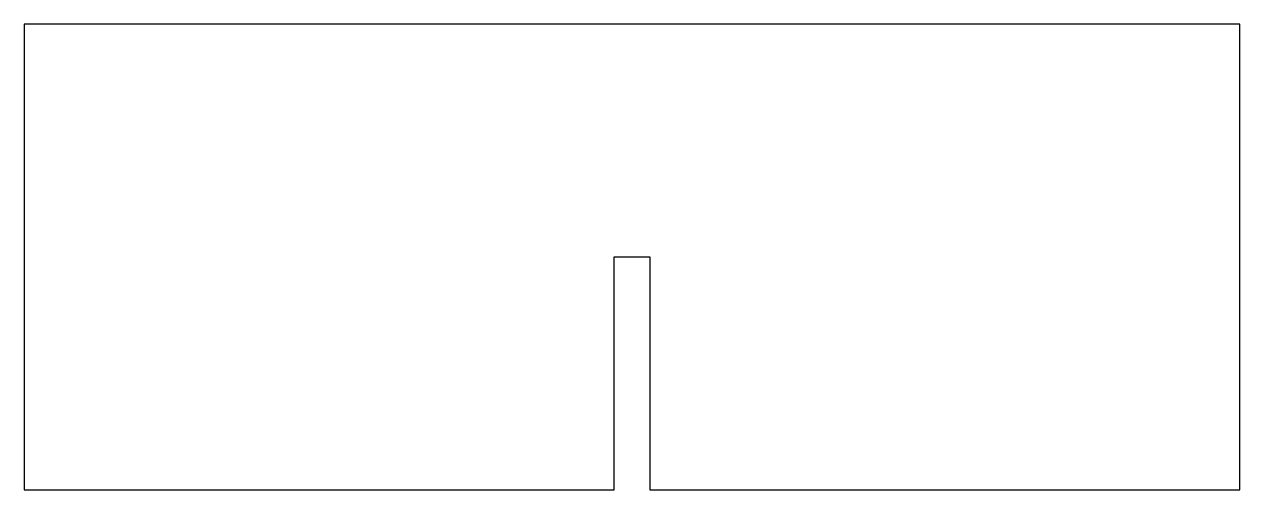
# Model space of a CAD drawing. Extents: x -167 to 172, y 31 to 161.
import ezdxf

# ---------------------------------------------------------------- set-up
doc = ezdxf.new("R2010")
doc.units = 0
doc.layers.get('0').update_dxf_attribs({"linetype": 'CONTINUOUS'})

msp = doc.modelspace()

# ---------------------------------------------------------------- linework, layer by layer
at = {"color": 7, "linetype": 'CONTINUOUS'}
for p, q in [((-167.35, 160.6), (-167.35, 30.6)), ((172.35, 160.6), (-167.35, 160.6)), ((172.35, 30.6), (172.35, 160.6)), ((-2.5, 30.6), (-2.5, 95.6)), ((-2.5, 95.6), (7.5, 95.6)), ((7.5, 95.6), (7.5, 30.6)), ((-167.35, 30.6), (-2.5, 30.6)), ((7.5, 30.6), (172.35, 30.6))]:
    msp.add_line(p, q, dxfattribs=at)

doc.saveas('drawing.dxf')
